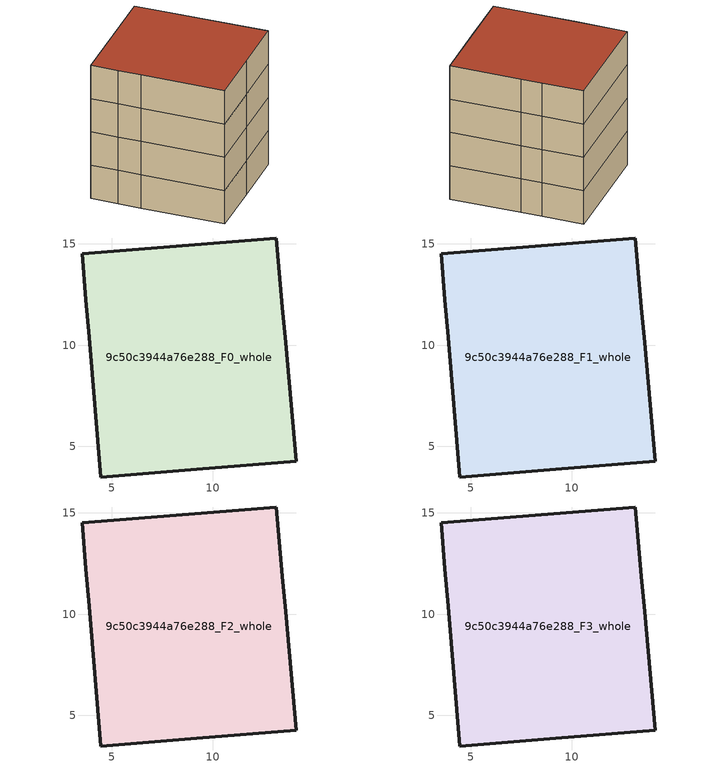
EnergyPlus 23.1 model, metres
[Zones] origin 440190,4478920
9c50c3944a76e288_F0_whole
 floor ground (EU_floor_Construction): 13.14,15.29 13.44,11.87 13.6,10.12 14.13,4.27 9.21,3.88 4.45,3.49 3.89,10.39 3.74,12.24 3.55,14.53 z0
 wall outside (EU_wall_Construction): 14.13,4.27 13.6,10.12 13.44,11.87 13.14,15.29 3.55,14.53 3.74,12.24 3.89,10.39 4.45,3.49 9.21,3.88 14.13,4.27 z0:3
9c50c3944a76e288_F1_whole
 floor to 9c50c3944a76e288_F0_whole (EU_floor_Construction): 13.14,15.29 13.44,11.87 13.6,10.12 14.13,4.27 9.21,3.88 4.45,3.49 3.89,10.39 3.74,12.24 3.55,14.53 z3
 wall outside (EU_wall_Construction): 14.13,4.27 13.6,10.12 13.44,11.87 13.14,15.29 3.55,14.53 3.74,12.24 3.89,10.39 4.45,3.49 9.21,3.88 14.13,4.27 z3:6
9c50c3944a76e288_F2_whole
 floor to 9c50c3944a76e288_F1_whole (EU_floor_Construction): 13.14,15.29 13.44,11.87 13.6,10.12 14.13,4.27 9.21,3.88 4.45,3.49 3.89,10.39 3.74,12.24 3.55,14.53 z6
 wall outside (EU_wall_Construction): 14.13,4.27 13.6,10.12 13.44,11.87 13.14,15.29 3.55,14.53 3.74,12.24 3.89,10.39 4.45,3.49 9.21,3.88 14.13,4.27 z6:9
9c50c3944a76e288_F3_whole
 floor to 9c50c3944a76e288_F2_whole (EU_floor_Construction): 13.14,15.29 13.44,11.87 13.6,10.12 14.13,4.27 9.21,3.88 4.45,3.49 3.89,10.39 3.74,12.24 3.55,14.53 z9
 wall outside (EU_wall_Construction): 14.13,4.27 13.6,10.12 13.44,11.87 13.14,15.29 3.55,14.53 3.74,12.24 3.89,10.39 4.45,3.49 9.21,3.88 14.13,4.27 z9:12
 roof outside (EU_roof_Construction): 14.13,4.27 13.6,10.12 13.44,11.87 13.14,15.29 3.55,14.53 3.74,12.24 3.89,10.39 4.45,3.49 9.21,3.88 z12
[Building]
EU S2 Campaign: North Axis=0; Terrain=City; Solar Distribution=FullExterior
[Site:Location]
Madrid: Latitude=40.5; Longitude=-3.5; Time Zone=1; Elevation=609
[SizingPeriod:WeatherFileDays]
AnnualSizingPeriod: Begin Month=1; Begin Day of Month=1; End Month=12; End Day of Month=31; Day of Week for Start Day=Monday; Use Weather File Daylight Saving Period=No; Use Weather File Rain and Snow Indicators=No
[MATERIAL]
EU_InternalMass_Material: Roughness=MediumRough; Thickness=0.1; Conductivity=1; Density=1800; Specific Heat=900; Thermal Absorptance=0.9; Solar Absorptance=0.7; Visible Absorptance=0.7
[MATERIAL:NOMASS] Roughness=MediumRough; Thermal Absorptance=0.9; Solar Absorptance=0.7; Visible Absorptance=0.7
Name | Thermal Resistance
EU_wall_NoMass | 0.419739
EU_roof_NoMass | 0.352165
EU_floor_NoMass | 0.608284
[CONSTRUCTION]
EU_wall_Construction: EU_wall_NoMass
EU_roof_Construction: EU_roof_NoMass
EU_floor_Construction: EU_floor_NoMass
EU_InternalMass_Construction: EU_InternalMass_Material
[ZONE] Type=1; Multiplier=1; Ceiling Height=autocalculate; Volume=320.684; Floor Area=autocalculate; Part of Total Floor Area=Yes
9c50c3944a76e288_F0_whole; 9c50c3944a76e288_F1_whole; 9c50c3944a76e288_F2_whole; 9c50c3944a76e288_F3_whole
[INTERNALMASS] Construction=EU_InternalMass_Construction; Surface Area=106.895
Name | Zone or ZoneList
9c50c3944a76e288_F0_whole_EU_InternalMass | 9c50c3944a76e288_F0_whole
9c50c3944a76e288_F1_whole_EU_InternalMass | 9c50c3944a76e288_F1_whole
9c50c3944a76e288_F2_whole_EU_InternalMass | 9c50c3944a76e288_F2_whole
9c50c3944a76e288_F3_whole_EU_InternalMass | 9c50c3944a76e288_F3_whole
[OTHEREQUIPMENT] Fuel Type=Electricity; Design Level Calculation Method=Watts/Area; Power per Zone Floor Area=1; Fraction Latent=0; Fraction Radiant=0; Fraction Lost=0; Carbon Dioxide Generation Rate=0; EndUse Subcategory=EU_Step8_InternalGains
Name | Zone or ZoneList or Space or SpaceList | Schedule
EU_Step8_InternalGain_9c50c3944a76e288_F0_whole_f000 | 9c50c3944a76e288_F0_whole | EU_Step8_GainSchedule_9c50c3944a76e288_F0_whole_f000
EU_Step8_InternalGain_9c50c3944a76e288_F1_whole_f000 | 9c50c3944a76e288_F1_whole | EU_Step8_GainSchedule_9c50c3944a76e288_F1_whole_f000
EU_Step8_InternalGain_9c50c3944a76e288_F2_whole_f000 | 9c50c3944a76e288_F2_whole | EU_Step8_GainSchedule_9c50c3944a76e288_F2_whole_f000
EU_Step8_InternalGain_9c50c3944a76e288_F3_whole_f000 | 9c50c3944a76e288_F3_whole | EU_Step8_GainSchedule_9c50c3944a76e288_F3_whole_f000
[ZONEVENTILATION:DESIGNFLOWRATE] Schedule=EU_AlwaysOn; Design Flow Rate Calculation Method=AirChanges/Hour; Air Changes per Hour=0.703302; Ventilation Type=Natural; Fan Pressure Rise=0; Fan Total Efficiency=1; Constant Term Coefficient=1; Temperature Term Coefficient=0; Velocity Term Coefficient=0; Velocity Squared Term Coefficient=0; Minimum Indoor Temperature=-100; Maximum Indoor Temperature=100; Delta Temperature=-100; Minimum Outdoor Temperature=-100; Maximum Outdoor Temperature=100; Maximum Wind Speed=40
Name | Zone or ZoneList or Space or SpaceList
EU_ConstantAir_9c50c3944a76e288_F0_whole | 9c50c3944a76e288_F0_whole
EU_ConstantAir_9c50c3944a76e288_F1_whole | 9c50c3944a76e288_F1_whole
EU_ConstantAir_9c50c3944a76e288_F2_whole | 9c50c3944a76e288_F2_whole
EU_ConstantAir_9c50c3944a76e288_F3_whole | 9c50c3944a76e288_F3_whole
[HVACTEMPLATE:THERMOSTAT] Constant Heating Setpoint=20; Constant Cooling Setpoint=50
EU_HeatOnly_9c50c3944a76e288_F0_whole; EU_HeatOnly_9c50c3944a76e288_F1_whole; EU_HeatOnly_9c50c3944a76e288_F2_whole; EU_HeatOnly_9c50c3944a76e288_F3_whole
[HVACTEMPLATE:ZONE:IDEALLOADSAIRSYSTEM] System Availability Schedule=EU_AlwaysOn; Maximum Heating Supply Air Temperature=50; Minimum Cooling Supply Air Temperature=13; Maximum Heating Supply Air Humidity Ratio=0.0156; Minimum Cooling Supply Air Humidity Ratio=0.0077; Heating Limit=NoLimit; Cooling Limit=NoLimit; Heating Availability Schedule=EU_AlwaysOn; Cooling Availability Schedule=EU_CoolingOff; Dehumidification Control Type=ConstantSensibleHeatRatio; Cooling Sensible Heat Ratio=0.7; Dehumidification Setpoint=60; Humidification Control Type=None; Humidification Setpoint=30; Outdoor Air Method=None; Outdoor Air Flow Rate per Person=0.00944; Outdoor Air Flow Rate per Zone Floor Area=0; Outdoor Air Flow Rate per Zone=0; Demand Controlled Ventilation Type=None; Outdoor Air Economizer Type=NoEconomizer; Heat Recovery Type=None; Sensible Heat Recovery Effectiveness=0.7; Latent Heat Recovery Effectiveness=0.65
Name | Template Thermostat
9c50c3944a76e288_F0_whole | EU_HeatOnly_9c50c3944a76e288_F0_whole
9c50c3944a76e288_F1_whole | EU_HeatOnly_9c50c3944a76e288_F1_whole
9c50c3944a76e288_F2_whole | EU_HeatOnly_9c50c3944a76e288_F2_whole
9c50c3944a76e288_F3_whole | EU_HeatOnly_9c50c3944a76e288_F3_whole
[SIZING:ZONE] Zone Cooling Design Supply Air Temperature Input Method=SupplyAirTemperature; Zone Cooling Design Supply Air Temperature=13; Zone Heating Design Supply Air Temperature Input Method=SupplyAirTemperature; Zone Heating Design Supply Air Temperature=50; Zone Cooling Design Supply Air Humidity Ratio=0.008; Zone Heating Design Supply Air Humidity Ratio=0.008; Cooling Design Air Flow Method=DesignDay; Cooling Design Air Flow Rate=0; Cooling Minimum Air Flow per Zone Floor Area=0.000762; Cooling Minimum Air Flow=0; Cooling Minimum Air Flow Fraction=0.2; Heating Design Air Flow Method=DesignDay; Heating Design Air Flow Rate=0; Heating Maximum Air Flow per Zone Floor Area=0.002032; Heating Maximum Air Flow=0.141576; Heating Maximum Air Flow Fraction=0.3; Account for Dedicated Outdoor Air System=No; Dedicated Outdoor Air System Control Strategy=NeutralSupplyAir; Dedicated Outdoor Air Low Setpoint Temperature for Design=autosize; Dedicated Outdoor Air High Setpoint Temperature for Design=autosize; Zone Load Sizing Method=Sensible Load Only No Latent Load; Zone Latent Cooling Design Supply Air Humidity Ratio Input Method=HumidityRatioDifference; Zone Cooling Design Supply Air Humidity Ratio Difference=0.005; Zone Latent Heating Design Supply Air Humidity Ratio Input Method=HumidityRatioDifference; Zone Humidification Design Supply Air Humidity Ratio Difference=0.005
9c50c3944a76e288_F0_whole; 9c50c3944a76e288_F1_whole; 9c50c3944a76e288_F2_whole; 9c50c3944a76e288_F3_whole
[SCHEDULE:CONSTANT]
Name | Hourly Value
EU_AlwaysOn | 1
EU_CoolingOff | 0
[SCHEDULE:FILE] Column Number=1; Rows to Skip at Top=0; Number of Hours of Data=8760; Column Separator=Comma; Interpolate to Timestep=No; Minutes per Item=60; Adjust Schedule for Daylight Savings=Yes
Name | File
EU_Step8_GainSchedule_9c50c3944a76e288_F0_whole_f000 | C:\Users\o_iseri\Desktop\OpenUBEM\openubem\outputs\eu_evidence\EU-11\ES-MAD-BERRUGUETE\idfs\9c50c3944a76e288\9c50c3944a76e288_F0_whole_f000_gain.csv
EU_Step8_GainSchedule_9c50c3944a76e288_F1_whole_f000 | C:\Users\o_iseri\Desktop\OpenUBEM\openubem\outputs\eu_evidence\EU-11\ES-MAD-BERRUGUETE\idfs\9c50c3944a76e288\9c50c3944a76e288_F1_whole_f000_gain.csv
EU_Step8_GainSchedule_9c50c3944a76e288_F2_whole_f000 | C:\Users\o_iseri\Desktop\OpenUBEM\openubem\outputs\eu_evidence\EU-11\ES-MAD-BERRUGUETE\idfs\9c50c3944a76e288\9c50c3944a76e288_F2_whole_f000_gain.csv
EU_Step8_GainSchedule_9c50c3944a76e288_F3_whole_f000 | C:\Users\o_iseri\Desktop\OpenUBEM\openubem\outputs\eu_evidence\EU-11\ES-MAD-BERRUGUETE\idfs\9c50c3944a76e288\9c50c3944a76e288_F3_whole_f000_gain.csv
